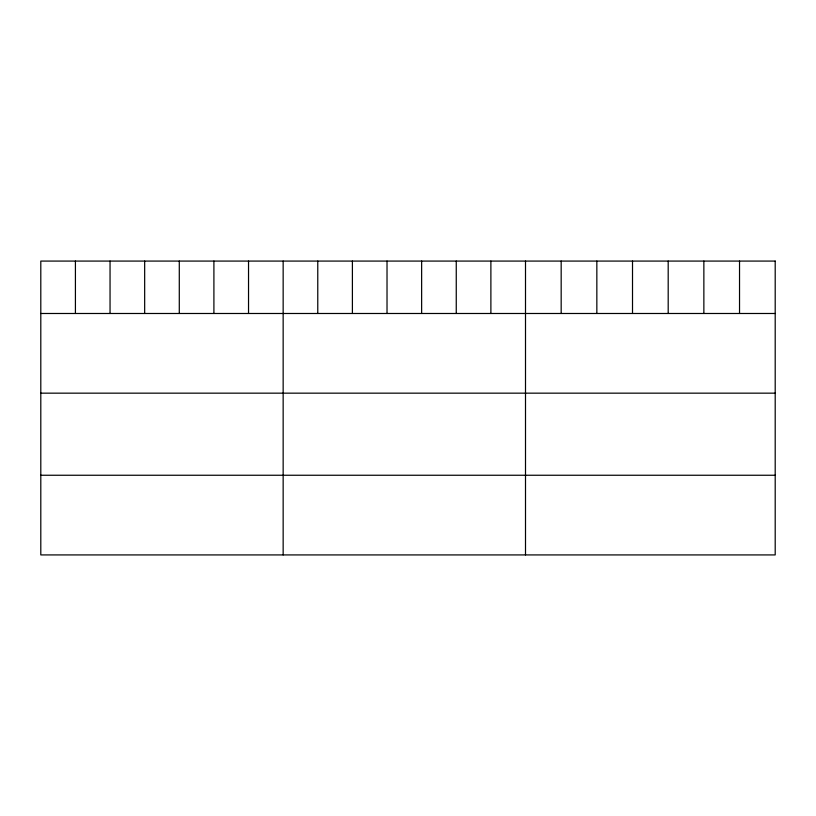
<?xml version="1.0" encoding="UTF-8"?>
<svg xmlns="http://www.w3.org/2000/svg" width="816" height="816" viewBox="0 0 816 816"><rect width="100%" height="100%" fill="white"/><g stroke="black" fill="none" stroke-linecap="round" stroke-linejoin="round"><path stroke-width="1.22" d="M40.8 313.487L775.2 313.487M40.8 393.159L775.2 393.159M40.8 475.249L775.2 475.249M739.531 261.079L739.531 313.487M703.861 261.079L703.861 313.487M668.192 261.079L668.192 313.487M632.512 261.079L632.512 313.487M596.843 261.079L596.843 313.487M561.173 261.079L561.173 313.487M525.504 261.079L525.504 554.921M490.885 261.079L490.885 313.487M456.256 261.079L456.256 313.487M421.637 261.079L421.637 313.487M387.019 261.079L387.019 313.487M352.4 261.079L352.4 313.487M317.771 261.079L317.771 313.487M283.152 261.079L283.152 554.921M248.533 261.079L248.533 313.487M213.904 261.079L213.904 313.487M179.285 261.079L179.285 313.487M144.667 261.079L144.667 313.487M110.048 261.079L110.048 313.487M75.419 261.079L75.419 313.487M775.2 261.079L40.8 261.079L40.8 554.921L775.2 554.921L775.2 261.079"/></g></svg>
